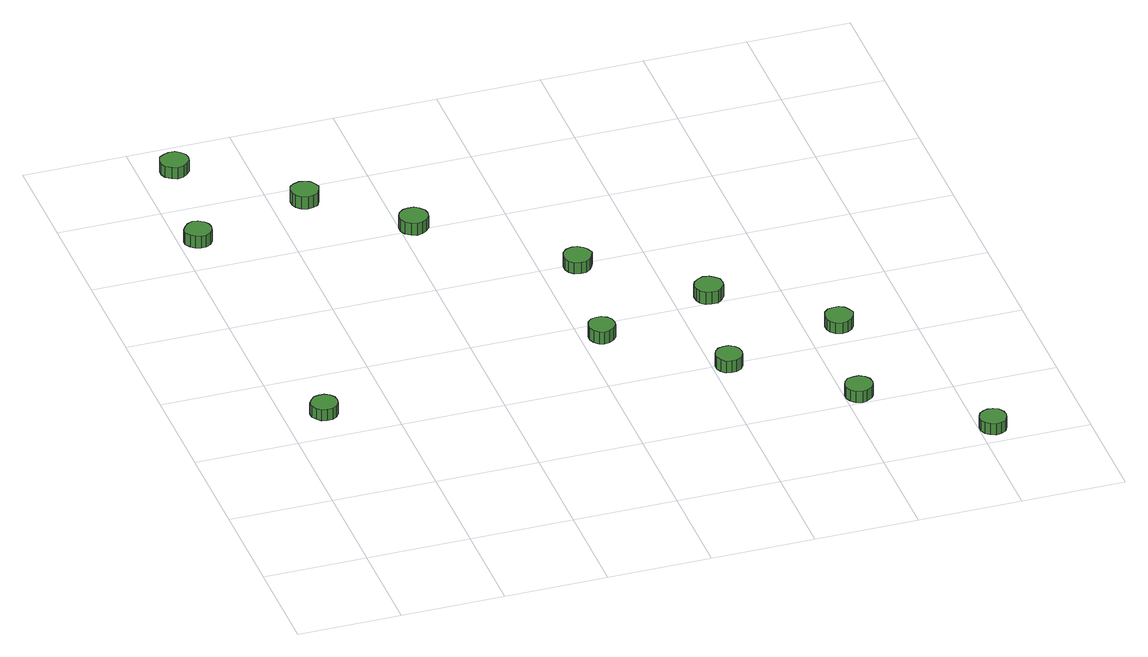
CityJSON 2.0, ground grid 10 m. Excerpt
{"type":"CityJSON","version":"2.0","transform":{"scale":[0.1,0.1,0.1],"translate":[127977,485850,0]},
"CityObjects":{
"tree1":{"type":"SolitaryVegetationObject","attributes":{"function":"something"},"geometry":[{"type":"MultiSurface","lod":"1","boundaries":[[[0,1,2,3,4,5,6,7,8,9,10,11,12,13,14]],[[15,16,17,18,19,20,21,22,23,24,25,26,27,28,29]],[[0,29,28,1]],[[1,28,27,2]],[[2,27,26,3]],[[3,26,25,4]],[[4,25,24,5]],[[5,24,23,6]],[[6,23,22,7]],[[7,22,21,8]],[[8,21,20,9]],[[9,20,19,10]],[[10,19,18,11]],[[11,18,17,12]],[[12,17,16,13]],[[13,16,15,14]],[[14,15,29,0]]]}]},
"tree2":{"type":"SolitaryVegetationObject","attributes":{"function":"something"},"geometry":[{"type":"MultiSurface","lod":"1","boundaries":[[[30,31,32,33,34,35,36,37,38,39,40,41,42,43,44]],[[45,46,47,48,49,50,51,52,53,54,55,56,57,58,59]],[[30,59,58,31]],[[31,58,57,32]],[[32,57,56,33]],[[33,56,55,34]],[[34,55,54,35]],[[35,54,53,36]],[[36,53,52,37]],[[37,52,51,38]],[[38,51,50,39]],[[39,50,49,40]],[[40,49,48,41]],[[41,48,47,42]],[[42,47,46,43]],[[43,46,45,44]],[[44,45,59,30]]]}]},
"tree3":{"type":"SolitaryVegetationObject","attributes":{"function":"something"},"geometry":[{"type":"MultiSurface","lod":"1","boundaries":[[[60,61,62,63,64,65,66,67,68,69,70,71,72,73,74]],[[75,76,77,78,79,80,81,82,83,84,85,86,87,88,89]],[[60,89,88,61]],[[61,88,87,62]],[[62,87,86,63]],[[63,86,85,64]],[[64,85,84,65]],[[65,84,83,66]],[[66,83,82,67]],[[67,82,81,68]],[[68,81,80,69]],[[69,80,79,70]],[[70,79,78,71]],[[71,78,77,72]],[[72,77,76,73]],[[73,76,75,74]],[[74,75,89,60]]]}]},
"tree4":{"type":"SolitaryVegetationObject","attributes":{"function":"something"},"geometry":[{"type":"MultiSurface","lod":"1","boundaries":[[[90,91,92,93,94,95,96,97,98,99,100,101,102,103,104]],[[105,106,107,108,109,110,111,112,113,114,115,116,117,118,119]],[[90,119,118,91]],[[91,118,117,92]],[[92,117,116,93]],[[93,116,115,94]],[[94,115,114,95]],[[95,114,113,96]],[[96,113,112,97]],[[97,112,111,98]],[[98,111,110,99]],[[99,110,109,100]],[[100,109,108,101]],[[101,108,107,102]],[[102,107,106,103]],[[103,106,105,104]],[[104,105,119,90]]]}]},
"tree5":{"type":"SolitaryVegetationObject","attributes":{"function":"something"},"geometry":[{"type":"MultiSurface","lod":"1","boundaries":[[[120,121,122,123,124,125,126,127,128,129,130,131,132,133,134]],[[135,136,137,138,139,140,141,142,143,144,145,146,147,148,149]],[[120,149,148,121]],[[121,148,147,122]],[[122,147,146,123]],[[123,146,145,124]],[[124,145,144,125]],[[125,144,143,126]],[[126,143,142,127]],[[127,142,141,128]],[[128,141,140,129]],[[129,140,139,130]],[[130,139,138,131]],[[131,138,137,132]],[[132,137,136,133]],[[133,136,135,134]],[[134,135,149,120]]]}]},
"tree6":{"type":"SolitaryVegetationObject","attributes":{"function":"something"},"geometry":[{"type":"MultiSurface","lod":"1","boundaries":[[[150,151,152,153,154,155,156,157,158,159,160,161,162,163,164]],[[165,166,167,168,169,170,171,172,173,174,175,176,177,178,179]],[[150,179,178,151]],[[151,178,177,152]],[[152,177,176,153]],[[153,176,175,154]],[[154,175,174,155]],[[155,174,173,156]],[[156,173,172,157]],[[157,172,171,158]],[[158,171,170,159]],[[159,170,169,160]],[[160,169,168,161]],[[161,168,167,162]],[[162,167,166,163]],[[163,166,165,164]],[[164,165,179,150]]]}]},
"tree7":{"type":"SolitaryVegetationObject","attributes":{"function":"something"},"geometry":[{"type":"MultiSurface","lod":"1","boundaries":[[[180,181,182,183,184,185,186,187,188,189,190,191,192,193,194]],[[195,196,197,198,199,200,201,202,203,204,205,206,207,208,209]],[[180,209,208,181]],[[181,208,207,182]],[[182,207,206,183]],[[183,206,205,184]],[[184,205,204,185]],[[185,204,203,186]],[[186,203,202,187]],[[187,202,201,188]],[[188,201,200,189]],[[189,200,199,190]],[[190,199,198,191]],[[191,198,197,192]],[[192,197,196,193]],[[193,196,195,194]],[[194,195,209,180]]]}]},
"tree8":{"type":"SolitaryVegetationObject","attributes":{"function":"something"},"geometry":[{"type":"MultiSurface","lod":"1","boundaries":[[[210,211,212,213,214,215,216,217,218,219,220,221,222,223,224]],[[225,226,227,228,229,230,231,232,233,234,235,236,237,238,239]],[[210,239,238,211]],[[211,238,237,212]],[[212,237,236,213]],[[213,236,235,214]],[[214,235,234,215]],[[215,234,233,216]],[[216,233,232,217]],[[217,232,231,218]],[[218,231,230,219]],[[219,230,229,220]],[[220,229,228,221]],[[221,228,227,222]],[[222,227,226,223]],[[223,226,225,224]],[[224,225,239,210]]]}]},
"tree9":{"type":"SolitaryVegetationObject","attributes":{"function":"something"},"geometry":[{"type":"MultiSurface","lod":"1","boundaries":[[[240,241,242,243,244,245,246,247,248,249,250,251,252,253,254]],[[255,256,257,258,259,260,261,262,263,264,265,266,267,268,269]],[[240,269,268,241]],[[241,268,267,242]],[[242,267,266,243]],[[243,266,265,244]],[[244,265,264,245]],[[245,264,263,246]],[[246,263,262,247]],[[247,262,261,248]],[[248,261,260,249]],[[249,260,259,250]],[[250,259,258,251]],[[251,258,257,252]],[[252,257,256,253]],[[253,256,255,254]],[[254,255,269,240]]]}]},
"tree10":{"type":"SolitaryVegetationObject","attributes":{"function":"something"},"geometry":[{"type":"MultiSurface","lod":"1","boundaries":[[[270,271,272,273,274,275,276,277,278,279,280,281,282,283,284]],[[285,286,287,288,289,290,291,292,293,294,295,296,297,298,299]],[[270,299,298,271]],[[271,298,297,272]],[[272,297,296,273]],[[273,296,295,274]],[[274,295,294,275]],[[275,294,293,276]],[[276,293,292,277]],[[277,292,291,278]],[[278,291,290,279]],[[279,290,289,280]],[[280,289,288,281]],[[281,288,287,282]],[[282,287,286,283]],[[283,286,285,284]],[[284,285,299,270]]]}]},
"tree11":{"type":"SolitaryVegetationObject","attributes":{"function":"something"},"geometry":[{"type":"MultiSurface","lod":"1","boundaries":[[[300,301,302,303,304,305,306,307,308,309,310,311,312,313,314]],[[315,316,317,318,319,320,321,322,323,324,325,326,327,328,329]],[[300,329,328,301]],[[301,328,327,302]],[[302,327,326,303]],[[303,326,325,304]],[[304,325,324,305]],[[305,324,323,306]],[[306,323,322,307]],[[307,322,321,308]],[[308,321,320,309]],[[309,320,319,310]],[[310,319,318,311]],[[311,318,317,312]],[[312,317,316,313]],[[313,316,315,314]],[[314,315,329,300]]]}]},
"tree12":{"type":"SolitaryVegetationObject","attributes":{"function":"something"},"geometry":[{"type":"MultiSurface","lod":"1","boundaries":[[[330,331,332,333,334,335,336,337,338,339,340,341,342,343,344]],[[345,346,347,348,349,350,351,352,353,354,355,356,357,358,359]],[[330,359,358,331]],[[331,358,357,332]],[[332,357,356,333]],[[333,356,355,334]],[[334,355,354,335]],[[335,354,353,336]],[[336,353,352,337]],[[337,352,351,338]],[[338,351,350,339]],[[339,350,349,340]],[[340,349,348,341]],[[341,348,347,342]],[[342,347,346,343]],[[343,346,345,344]],[[344,345,359,330]]]}]}
},
"vertices":[
[51,239,17],[50,244,17],[47,248,17],[42,251,17],[37,251,17],[32,250,17],[28,246,17],[25,241,17],[25,236,17],[28,231,17],[32,227,17],[37,226,17],[42,226,17],[47,229,17],[50,233,17],[50,233,5],[47,229,5],[42,226,5],[37,226,5],[32,227,5],[28,231,5],[25,236,5],[25,241,5],[28,246,5],[32,250,5],[37,251,5],[42,251,5],[47,248,5],[50,244,5],[51,239,5],
[31,546,18],[30,551,18],[27,555,18],[22,558,18],[17,559,18],[12,557,18],[8,553,18],[5,548,18],[5,543,18],[8,538,18],[12,535,18],[17,533,18],[22,533,18],[27,536,18],[30,540,18],[30,540,5],[27,536,5],[22,533,5],[17,533,5],[12,535,5],[8,538,5],[5,543,5],[5,548,5],[8,553,5],[12,557,5],[17,559,5],[22,558,5],[27,555,5],[30,551,5],[31,546,5],
[48,664,16],[47,669,16],[43,674,16],[39,677,16],[33,677,16],[28,675,16],[23,672,16],[21,666,16],[21,661,16],[23,656,16],[28,652,16],[33,650,16],[39,651,16],[43,654,16],[47,658,16],[47,658,4],[43,654,4],[39,651,4],[33,650,4],[28,652,4],[23,656,4],[21,661,4],[21,666,4],[23,672,4],[28,675,4],[33,677,4],[39,677,4],[43,674,4],[47,669,4],[48,664,4],
[146,579,17],[144,584,17],[141,589,17],[136,591,17],[131,592,17],[125,590,17],[121,587,17],[119,581,17],[119,576,17],[121,571,17],[125,567,17],[131,565,17],[136,566,17],[141,568,17],[144,573,17],[144,573,4],[141,568,4],[136,566,4],[131,565,4],[125,567,4],[121,571,4],[119,576,4],[119,581,4],[121,587,4],[125,590,4],[131,592,4],[136,591,4],[141,589,4],[144,584,4],[146,579,4],
[227,506,17],[226,511,17],[222,516,17],[218,519,17],[212,519,17],[207,518,17],[202,514,17],[200,509,17],[200,503,17],[202,498,17],[207,494,17],[212,492,17],[218,493,17],[222,496,17],[226,500,17],[226,500,4],[222,496,4],[218,493,4],[212,492,4],[207,494,4],[202,498,4],[200,503,4],[200,509,4],[202,514,4],[207,518,4],[212,519,4],[218,519,4],[222,516,4],[226,511,4],[227,506,4],
[333,280,17],[332,286,17],[329,290,17],[324,293,17],[319,293,17],[314,292,17],[310,288,17],[308,283,17],[308,278,17],[310,273,17],[314,269,17],[319,267,17],[324,268,17],[329,271,17],[332,275,17],[332,275,4],[329,271,4],[324,268,4],[319,267,4],[314,269,4],[310,273,4],[308,278,4],[308,283,4],[310,288,4],[314,292,4],[319,293,4],[324,293,4],[329,290,4],[332,286,4],[333,280,4],
[350,398,16],[348,404,16],[345,408,16],[340,411,16],[335,412,16],[329,410,16],[325,406,16],[323,401,16],[323,395,16],[325,390,16],[329,386,16],[335,385,16],[340,385,16],[345,388,16],[348,393,16],[348,393,4],[345,388,4],[340,385,4],[335,385,4],[329,386,4],[325,390,4],[323,395,4],[323,401,4],[325,406,4],[329,410,4],[335,412,4],[340,411,4],[345,408,4],[348,404,4],[350,398,4],
[428,196,18],[427,202,18],[424,206,18],[419,209,18],[414,209,18],[409,208,18],[405,204,18],[403,199,18],[403,194,18],[405,189,18],[409,185,18],[414,184,18],[419,184,18],[424,187,18],[427,191,18],[427,191,5],[424,187,5],[419,184,5],[414,184,5],[409,185,5],[405,189,5],[403,194,5],[403,199,5],[405,204,5],[409,208,5],[414,209,5],[419,209,5],[424,206,5],[427,202,5],[428,196,5],
[448,312,17],[447,318,17],[443,322,17],[439,325,17],[433,326,17],[428,324,17],[423,320,17],[421,315,17],[421,309,17],[423,304,17],[428,300,17],[433,299,17],[439,299,17],[443,302,17],[447,307,17],[447,307,4],[443,302,4],[439,299,4],[433,299,4],[428,300,4],[423,304,4],[421,309,4],[421,315,4],[423,320,4],[428,324,4],[433,326,4],[439,325,4],[443,322,4],[447,318,4],[448,312,4],
[526,111,18],[525,117,18],[522,121,18],[517,124,18],[512,124,18],[506,123,18],[502,119,18],[500,114,18],[500,109,18],[502,104,18],[506,100,18],[512,98,18],[517,99,18],[522,102,18],[525,106,18],[525,106,6],[522,102,6],[517,99,6],[512,98,6],[506,100,6],[502,104,6],[500,109,6],[500,114,6],[502,119,6],[506,123,6],[512,124,6],[517,124,6],[522,121,6],[525,117,6],[526,111,6],
[546,227,17],[544,232,17],[541,237,17],[536,240,17],[531,240,17],[525,239,17],[521,235,17],[519,230,17],[519,224,17],[521,219,17],[525,215,17],[531,213,17],[536,214,17],[541,217,17],[544,221,17],[544,221,5],[541,217,5],[536,214,5],[531,213,5],[525,215,5],[521,219,5],[519,224,5],[519,230,5],[521,235,5],[525,239,5],[531,240,5],[536,240,5],[541,237,5],[544,232,5],[546,227,5],
[626,23,17],[625,28,17],[622,33,17],[617,35,17],[612,36,17],[607,34,17],[603,31,17],[601,26,17],[601,20,17],[603,15,17],[607,12,17],[612,10,17],[617,11,17],[622,13,17],[625,18,17],[625,18,5],[622,13,5],[617,11,5],[612,10,5],[607,12,5],[603,15,5],[601,20,5],[601,26,5],[603,31,5],[607,34,5],[612,36,5],[617,35,5],[622,33,5],[625,28,5],[626,23,5]
]}
